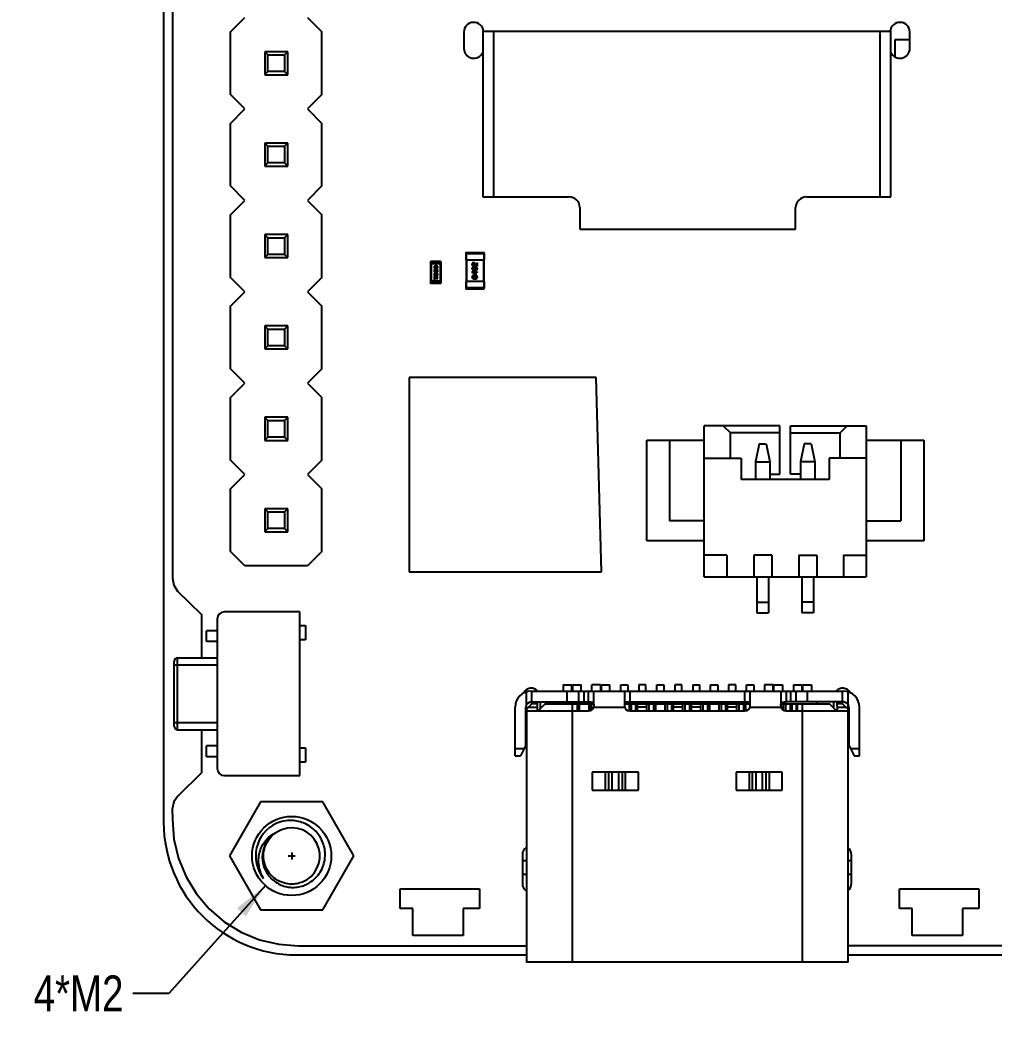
# Model space of a CAD drawing. Header units: millimetres. Extents: x 10 to 132, y -13 to 46.
# Drawn here: x 89.12 to 116.2, y -11.52 to 16.19 of the extents above; entities that cross this region are included whole.
import ezdxf

# ---------------------------------------------------------------- set-up
doc = ezdxf.new("R2010")
doc.units = ezdxf.units.MM
doc.header["$LTSCALE"] = 1.21
doc.header["$MEASUREMENT"] = 0
doc.header["$PDMODE"] = 3
doc.header["$PDSIZE"] = 0.3125
doc.layers.get('0').update_dxf_attribs({"linetype": 'CONTINUOUS'})
doc.layers.get('DEFPOINTS').update_dxf_attribs({"linetype": 'CONTINUOUS'})
doc.layers.add('Dim', color=3, linetype='CONTINUOUS', lineweight=25)
doc.styles.get("Standard").update_dxf_attribs({"font": 'txt', "width": 0.8})
doc.dimstyles.get("Standard").update_dxf_attribs({"dimtxt": 0.15625, "dimasz": 0.1875, "dimexe": 0.125, "dimexo": 0.0625, "dimgap": 0.09, "dimtad": 0, "dimtih": 1, "dimtoh": 1, "dimzin": 4, "dimdsep": 46, "dimtxsty": 'Standard', "dimblk": '_FILLED', "dimblk1": '_FILLED', "dimblk2": '_FILLED', "dimcen": 0.09, "dimazin": 1, "dimtp": 0.01, "dimtm": 0.01, "dimtfac": 1, "dimtofl": 0, "dimtmove": 0, "dimatfit": 3, "dimldrblk": '_FILLED', "dimfxl": 1, "dimtolj": 1, "dimtzin": 4, "dimarcsym": 0})

# ---------------------------------------------------------------- blocks, each defined once
blk = doc.blocks.new('_FILLED')
at = {"color": 0, "linetype": 'ByBlock'}
blk.add_solid([(0, 0), (-1, 0.167), (-1, -0.167)], dxfattribs=at)
blk = doc.blocks.new('*D43')
at = {"color": 0, "linetype": 'ByBlock', "lineweight": -2}
for p, q in [((96.574, -7.043), (96.772, -7.043)), ((96.673, -6.944), (96.673, -7.142)), ((95.941, -7.864), (93.258, -10.865)), ((93.258, -10.865), (92.258, -10.865))]:
    blk.add_line(p, q, dxfattribs=at)
at = {"layer": 'DEFPOINTS', "color": 0, "linetype": 'ByBlock'}
for p in [(97.406, -6.223), (95.941, -7.864)]:
    blk.add_point(p, dxfattribs=at)
at = {"color": 0, "linetype": 'ByBlock', "lineweight": -2, "rotation": 48.21585951209548}
blk.add_blockref('_FILLED', (95.941, -7.864), dxfattribs=at)
at = {"color": 0, "linetype": 'ByBlock', "lineweight": -2, "insert": (90.747, -10.865), "char_height": 1, "attachment_point": 5}
blk.add_mtext('\\A1;4*M2', dxfattribs=at)

msp = doc.modelspace()

# ---------------------------------------------------------------- linework, layer by layer
at = {"color": 7, "linetype": 'Continuous'}
for p, q in [((93.113, 30.517), (93.113, -6.103)), ((93.353, 30.468), (93.364, 0.676)), ((94.973, 15.857), (95.373, 16.257)), ((97.113, 16.257), (97.513, 15.857)), ((94.973, 14.117), (94.973, 15.857)), ((97.513, 14.117), (97.513, 15.857)), ((101.461, 15.849), (101.461, 15.399)), ((101.986, 15.874), (101.986, 11.274)), ((101.986, 15.874), (113.336, 15.874)), ((102.286, 15.874), (102.286, 11.274)), ((113.036, 11.274), (113.036, 15.874)), ((113.336, 11.274), (113.336, 15.874)), ((113.861, 15.399), (113.861, 15.849)), ((113.861, 15.642), (113.443, 15.642)), ((113.443, 15.642), (113.443, 15.17)), ((95.923, 15.307), (95.923, 14.667)), ((96.012, 15.219), (95.923, 15.307)), ((96.563, 15.307), (95.923, 15.307)), ((96.475, 15.219), (96.563, 15.307)), ((96.563, 14.667), (96.563, 15.307)), ((96.012, 14.755), (96.012, 15.219)), ((96.012, 15.219), (96.475, 15.219)), ((96.475, 15.219), (96.475, 14.755)), ((95.923, 14.667), (96.012, 14.755)), ((96.475, 14.755), (96.012, 14.755)), ((96.563, 14.667), (96.475, 14.755)), ((95.923, 14.667), (96.563, 14.667)), ((95.373, 13.717), (94.973, 14.117)), ((97.513, 14.117), (97.113, 13.717)), ((94.973, 13.317), (95.373, 13.717)), ((97.113, 13.717), (97.513, 13.317)), ((94.973, 11.577), (94.973, 13.317)), ((97.513, 11.577), (97.513, 13.317)), ((95.923, 12.767), (95.923, 12.127)), ((96.012, 12.679), (95.923, 12.767)), ((96.563, 12.767), (95.923, 12.767)), ((96.475, 12.679), (96.563, 12.767)), ((96.563, 12.127), (96.563, 12.767)), ((96.012, 12.215), (96.012, 12.679)), ((96.012, 12.679), (96.475, 12.679)), ((96.475, 12.679), (96.475, 12.215)), ((95.923, 12.127), (96.012, 12.215)), ((96.475, 12.215), (96.012, 12.215)), ((96.563, 12.127), (96.475, 12.215)), ((95.923, 12.127), (96.563, 12.127)), ((95.373, 11.177), (94.973, 11.577)), ((97.513, 11.577), (97.113, 11.177)), ((94.973, 10.777), (95.373, 11.177)), ((97.113, 11.177), (97.513, 10.777)), ((101.986, 11.274), (104.386, 11.274)), ((110.986, 11.274), (113.336, 11.274)), ((104.686, 10.974), (104.686, 10.374)), ((110.686, 10.374), (110.686, 10.974)), ((94.973, 9.037), (94.973, 10.777)), ((97.513, 9.037), (97.513, 10.777)), ((104.686, 10.374), (110.686, 10.374)), ((95.923, 10.227), (95.923, 9.587)), ((96.012, 10.139), (95.923, 10.227)), ((96.563, 10.227), (95.923, 10.227)), ((96.012, 9.675), (96.012, 10.139)), ((96.012, 10.139), (96.475, 10.139)), ((96.475, 10.139), (96.563, 10.227)), ((96.475, 10.139), (96.475, 9.675)), ((96.563, 9.587), (96.563, 10.227)), ((101.513, 9.701), (101.513, 9.521)), ((101.513, 9.701), (102.033, 9.701)), ((101.533, 9.521), (101.533, 9.721)), ((102.013, 9.721), (101.533, 9.721)), ((102.013, 9.721), (102.013, 9.521)), ((102.033, 9.521), (102.033, 9.701)), ((95.923, 9.587), (96.012, 9.675)), ((95.923, 9.587), (96.563, 9.587)), ((96.475, 9.675), (96.012, 9.675)), ((96.563, 9.587), (96.475, 9.675)), ((100.529, 9.45), (100.529, 8.901)), ((100.529, 9.45), (100.834, 9.45)), ((100.559, 8.871), (100.559, 9.48)), ((100.803, 9.48), (100.559, 9.48)), ((100.803, 9.48), (100.803, 8.871)), ((100.834, 8.901), (100.834, 9.45)), ((101.513, 9.521), (102.033, 9.521)), ((101.523, 9.521), (101.523, 8.921)), ((101.543, 8.921), (101.543, 9.521)), ((101.817, 9.364), (101.817, 9.444)), ((101.817, 9.444), (101.835, 9.444)), ((101.835, 9.444), (101.835, 9.343)), ((102.003, 9.521), (102.003, 8.921)), ((102.023, 8.921), (102.023, 9.521)), ((100.529, 9.419), (100.834, 9.419)), ((100.632, 9.259), (100.632, 9.182)), ((100.651, 9.259), (100.632, 9.259)), ((100.632, 9.182), (100.64, 9.182)), ((100.648, 9.319), (100.653, 9.331)), ((100.654, 9.307), (100.648, 9.319)), ((100.65, 9.196), (100.65, 9.232)), ((100.65, 9.232), (100.677, 9.199)), ((100.653, 9.19), (100.65, 9.196)), ((100.696, 9.204), (100.651, 9.259)), ((100.653, 9.331), (100.676, 9.339)), ((100.676, 9.3), (100.654, 9.307)), ((100.693, 9.356), (100.676, 9.356)), ((100.693, 9.339), (100.676, 9.339)), ((100.676, 9.3), (100.693, 9.3)), ((100.676, 9.282), (100.693, 9.282)), ((100.693, 9.152), (100.676, 9.152)), ((100.693, 9.339), (100.715, 9.332)), ((100.715, 9.307), (100.693, 9.3)), ((100.706, 9.199), (100.696, 9.204)), ((100.709, 9.256), (100.7, 9.247)), ((100.7, 9.247), (100.707, 9.238)), ((100.707, 9.238), (100.715, 9.233)), ((100.715, 9.332), (100.721, 9.32)), ((100.721, 9.32), (100.715, 9.307)), ((100.715, 9.233), (100.721, 9.219)), ((101.687, 9.177), (101.687, 9.192)), ((101.687, 9.192), (101.783, 9.192)), ((101.687, 9.177), (101.78, 9.109)), ((101.716, 9.174), (101.716, 9.173)), ((101.783, 9.174), (101.716, 9.174)), ((101.783, 9.127), (101.716, 9.173)), ((101.74, 9.366), (101.74, 9.347)), ((101.765, 9.398), (101.776, 9.378)), ((101.789, 9.388), (101.78, 9.404)), ((101.783, 9.192), (101.783, 9.214)), ((101.783, 9.214), (101.798, 9.214)), ((101.783, 9.127), (101.783, 9.174)), ((101.798, 9.214), (101.798, 9.192)), ((101.798, 9.192), (101.835, 9.192)), ((101.798, 9.174), (101.798, 9.109)), ((101.835, 9.174), (101.798, 9.174)), ((101.835, 9.192), (101.835, 9.174)), ((95.373, 8.637), (94.973, 9.037)), ((97.513, 9.037), (97.113, 8.637)), ((100.834, 8.932), (100.529, 8.932)), ((100.834, 8.901), (100.529, 8.901)), ((100.559, 8.871), (100.803, 8.871)), ((100.632, 9.039), (100.632, 8.987)), ((100.648, 9.115), (100.653, 9.127)), ((100.654, 9.103), (100.648, 9.115)), ((100.65, 9.021), (100.65, 9.039)), ((100.715, 9.021), (100.65, 9.021)), ((100.65, 8.987), (100.65, 9.004)), ((100.65, 9.004), (100.738, 9.004)), ((100.653, 9.127), (100.676, 9.135)), ((100.676, 9.095), (100.654, 9.103)), ((100.693, 9.135), (100.676, 9.135)), ((100.676, 9.095), (100.693, 9.095)), ((100.676, 9.078), (100.693, 9.078)), ((100.693, 9.135), (100.715, 9.127)), ((100.715, 9.103), (100.693, 9.095)), ((100.719, 9.05), (100.71, 9.042)), ((100.71, 9.042), (100.711, 9.036)), ((100.711, 9.036), (100.715, 9.021)), ((100.715, 9.127), (100.721, 9.115)), ((100.721, 9.115), (100.715, 9.103)), ((100.738, 9.004), (100.728, 9.041)), ((101.513, 8.921), (101.513, 8.741)), ((102.033, 8.921), (101.513, 8.921)), ((101.533, 8.721), (101.533, 8.921)), ((101.798, 9.109), (101.78, 9.109)), ((102.013, 8.921), (102.013, 8.721)), ((102.033, 8.741), (102.033, 8.921)), ((94.973, 8.237), (95.373, 8.637)), ((97.113, 8.637), (97.513, 8.237)), ((102.033, 8.741), (101.513, 8.741)), ((101.533, 8.721), (102.013, 8.721)), ((94.973, 6.497), (94.973, 8.237)), ((97.513, 6.497), (97.513, 8.237)), ((95.923, 7.687), (95.923, 7.047)), ((96.012, 7.599), (95.923, 7.687)), ((96.563, 7.687), (95.923, 7.687)), ((96.012, 7.135), (96.012, 7.599)), ((96.012, 7.599), (96.475, 7.599)), ((96.475, 7.599), (96.563, 7.687)), ((96.475, 7.599), (96.475, 7.135)), ((96.563, 7.047), (96.563, 7.687)), ((95.923, 7.047), (96.012, 7.135)), ((95.923, 7.047), (96.563, 7.047)), ((96.475, 7.135), (96.012, 7.135)), ((96.563, 7.047), (96.475, 7.135)), ((95.373, 6.097), (94.973, 6.497)), ((97.513, 6.497), (97.113, 6.097)), ((94.973, 5.697), (95.373, 6.097)), ((97.113, 6.097), (97.513, 5.697)), ((99.937, 6.257), (99.937, 0.857)), ((105.137, 6.257), (99.937, 6.257)), ((105.287, 0.857), (105.137, 6.257)), ((94.973, 3.957), (94.973, 5.697)), ((97.513, 3.957), (97.513, 5.697)), ((96.012, 5.059), (95.923, 5.147)), ((95.923, 5.147), (95.923, 4.507)), ((96.563, 5.147), (95.923, 5.147)), ((96.012, 4.595), (96.012, 5.059)), ((96.012, 5.059), (96.475, 5.059)), ((96.475, 5.059), (96.563, 5.147)), ((96.475, 5.059), (96.475, 4.595)), ((96.563, 4.507), (96.563, 5.147)), ((110.246, 4.914), (108.146, 4.914)), ((108.146, 0.714), (108.146, 4.914)), ((108.671, 4.914), (108.871, 4.714)), ((110.246, 4.714), (108.871, 4.714)), ((108.871, 4.014), (108.871, 4.714)), ((110.246, 3.564), (110.246, 4.914)), ((110.546, 4.914), (112.646, 4.914)), ((110.546, 3.564), (110.546, 4.914)), ((110.546, 4.714), (111.921, 4.714)), ((112.121, 4.914), (111.921, 4.714)), ((111.921, 4.014), (111.921, 4.714)), ((112.646, 4.914), (112.646, 0.714)), ((95.923, 4.507), (96.012, 4.595)), ((95.923, 4.507), (96.563, 4.507)), ((96.475, 4.595), (96.012, 4.595)), ((96.563, 4.507), (96.475, 4.595)), ((106.546, 4.514), (108.146, 4.514)), ((106.546, 1.714), (106.546, 4.514)), ((107.18, 4.514), (107.18, 2.27)), ((112.646, 4.514), (114.246, 4.514)), ((113.613, 4.514), (113.613, 2.27)), ((114.246, 4.514), (114.246, 1.714)), ((109.671, 4.414), (109.571, 3.914)), ((109.671, 4.414), (109.871, 4.414)), ((109.871, 4.414), (109.971, 3.914)), ((110.921, 4.414), (110.821, 3.914)), ((111.121, 4.414), (110.921, 4.414)), ((111.121, 4.414), (111.221, 3.914)), ((95.373, 3.557), (94.973, 3.957)), ((97.513, 3.957), (97.113, 3.557)), ((108.146, 4.014), (109.171, 4.014)), ((109.171, 4.014), (109.171, 3.414)), ((109.571, 3.914), (109.971, 3.914)), ((109.571, 3.914), (109.571, 3.414)), ((109.971, 3.914), (109.971, 3.414)), ((111.221, 3.914), (110.821, 3.914)), ((110.821, 3.914), (110.821, 3.414)), ((111.221, 3.914), (111.221, 3.414)), ((112.646, 4.014), (111.621, 4.014)), ((111.621, 4.014), (111.621, 3.414)), ((94.973, 3.157), (95.373, 3.557)), ((97.113, 3.557), (97.513, 3.157)), ((111.621, 3.414), (109.171, 3.414)), ((109.971, 3.564), (110.246, 3.564)), ((110.821, 3.564), (110.546, 3.564)), ((94.973, 1.417), (94.973, 3.157)), ((97.513, 1.417), (97.513, 3.157)), ((96.012, 2.519), (95.923, 2.607)), ((95.923, 2.607), (95.923, 1.967)), ((96.563, 2.607), (95.923, 2.607)), ((96.012, 2.055), (96.012, 2.519)), ((96.012, 2.519), (96.475, 2.519)), ((96.475, 2.519), (96.563, 2.607)), ((96.475, 2.519), (96.475, 2.055)), ((96.563, 1.967), (96.563, 2.607)), ((108.146, 2.27), (107.18, 2.27)), ((112.646, 2.27), (113.613, 2.27)), ((95.923, 1.967), (96.012, 2.055)), ((95.923, 1.967), (96.563, 1.967)), ((96.475, 2.055), (96.012, 2.055)), ((96.563, 1.967), (96.475, 2.055)), ((108.146, 1.714), (106.546, 1.714)), ((114.246, 1.714), (112.646, 1.714)), ((95.373, 1.017), (94.973, 1.417)), ((97.513, 1.417), (97.113, 1.017)), ((108.771, 1.314), (108.146, 1.314)), ((108.771, 1.314), (108.771, 0.714)), ((110.021, 1.314), (109.521, 1.314)), ((109.521, 1.314), (109.521, 0.714)), ((110.021, 1.314), (110.021, 0.714)), ((110.771, 1.314), (111.271, 1.314)), ((110.771, 1.314), (110.771, 0.714)), ((111.271, 1.314), (111.271, 0.714)), ((112.021, 1.314), (112.646, 1.314)), ((112.021, 1.314), (112.021, 0.714)), ((97.113, 1.017), (95.373, 1.017)), ((99.937, 0.857), (105.287, 0.857)), ((93.364, 0.676), (93.393, 0.48)), ((108.146, 0.714), (112.646, 0.714)), ((109.611, 0.714), (109.611, -0.286)), ((109.931, 0.714), (109.931, -0.286)), ((110.861, 0.714), (110.861, -0.286)), ((111.181, 0.714), (111.181, -0.286)), ((93.393, 0.48), (93.503, 0.315)), ((93.503, 0.315), (94.164, -0.332)), ((109.611, 0.014), (109.931, 0.014)), ((111.181, 0.014), (110.861, 0.014)), ((96.903, -0.261), (94.803, -0.261)), ((96.903, -4.811), (96.903, -0.261)), ((94.164, -0.332), (94.164, -1.536)), ((94.603, -0.461), (94.603, -4.611)), ((109.611, -0.286), (109.931, -0.286)), ((111.181, -0.286), (110.861, -0.286)), ((94.303, -1.086), (94.303, -0.786)), ((94.603, -0.786), (94.303, -0.786)), ((96.903, -0.636), (97.053, -0.636)), ((97.053, -0.636), (97.053, -1.036)), ((94.603, -1.086), (94.303, -1.086)), ((97.053, -1.036), (96.903, -1.036)), ((93.403, -3.436), (93.403, -1.636)), ((93.503, -3.536), (93.503, -1.536)), ((93.503, -1.536), (94.603, -1.536)), ((93.403, -1.736), (94.603, -1.736)), ((103.203, -2.962), (103.203, -2.483)), ((103.333, -2.463), (104.923, -2.463)), ((103.353, -2.813), (103.353, -2.463)), ((104.223, -2.285), (104.463, -2.285)), ((104.223, -2.285), (104.223, -2.463)), ((104.334, -2.763), (104.334, -2.463)), ((104.463, -2.463), (104.463, -2.285)), ((104.483, -2.285), (104.723, -2.285)), ((104.483, -2.285), (104.483, -2.463)), ((104.655, -2.763), (104.655, -2.463)), ((104.723, -2.463), (104.723, -2.285)), ((104.795, -2.463), (104.795, -2.763)), ((104.923, -2.763), (104.923, -2.463)), ((105.263, -2.285), (105.023, -2.285)), ((105.023, -2.463), (105.023, -2.285)), ((105.073, -2.463), (110.273, -2.463)), ((105.073, -2.863), (105.073, -2.489)), ((105.263, -2.285), (105.263, -2.463)), ((105.283, -2.285), (105.523, -2.285)), ((105.283, -2.285), (105.283, -2.463)), ((105.523, -2.463), (105.523, -2.285)), ((105.823, -2.285), (106.023, -2.285)), ((105.823, -2.463), (105.823, -2.285)), ((105.923, -2.463), (105.923, -2.863)), ((106.023, -2.285), (106.023, -2.463)), ((106.073, -2.463), (106.073, -2.763)), ((106.523, -2.285), (106.323, -2.285)), ((106.323, -2.285), (106.323, -2.463)), ((106.523, -2.463), (106.523, -2.285)), ((106.823, -2.285), (107.023, -2.285)), ((106.823, -2.463), (106.823, -2.285)), ((107.023, -2.285), (107.023, -2.463)), ((107.523, -2.285), (107.323, -2.285)), ((107.323, -2.285), (107.323, -2.463)), ((107.523, -2.463), (107.523, -2.285)), ((107.823, -2.285), (108.023, -2.285)), ((107.823, -2.285), (107.823, -2.463)), ((108.023, -2.463), (108.023, -2.285)), ((108.323, -2.285), (108.523, -2.285)), ((108.323, -2.463), (108.323, -2.285)), ((108.523, -2.285), (108.523, -2.463)), ((109.023, -2.285), (108.823, -2.285)), ((108.823, -2.285), (108.823, -2.463)), ((109.023, -2.463), (109.023, -2.285)), ((109.273, -2.763), (109.273, -2.463)), ((109.323, -2.285), (109.523, -2.285)), ((109.323, -2.463), (109.323, -2.285)), ((109.423, -2.863), (109.423, -2.463)), ((109.523, -2.285), (109.523, -2.463)), ((110.063, -2.285), (109.823, -2.285)), ((109.823, -2.285), (109.823, -2.463)), ((110.063, -2.463), (110.063, -2.285)), ((110.083, -2.285), (110.323, -2.285)), ((110.083, -2.463), (110.083, -2.285)), ((110.273, -2.489), (110.273, -2.863)), ((110.323, -2.285), (110.323, -2.463)), ((110.423, -2.463), (112.013, -2.463)), ((110.423, -2.463), (110.423, -2.763)), ((110.552, -2.763), (110.552, -2.463)), ((110.623, -2.285), (110.858, -2.285)), ((110.623, -2.285), (110.623, -2.463)), ((110.692, -2.463), (110.692, -2.763)), ((110.858, -2.285), (110.858, -2.463)), ((110.873, -2.285), (111.123, -2.285)), ((110.873, -2.285), (110.873, -2.463)), ((111.013, -2.763), (111.013, -2.463)), ((111.123, -2.285), (111.123, -2.463)), ((111.993, -2.813), (111.993, -2.463)), ((112.143, -2.962), (112.143, -2.483)), ((103.333, -2.763), (104.923, -2.763)), ((103.503, -2.763), (103.503, -2.877)), ((103.588, -2.948), (103.588, -2.763)), ((104.073, -2.813), (104.073, -2.763)), ((105.923, -2.763), (109.423, -2.763)), ((112.013, -2.763), (110.423, -2.763)), ((111.273, -2.763), (111.273, -2.813)), ((111.739, -2.763), (111.739, -2.928)), ((111.843, -2.877), (111.843, -2.763)), ((102.883, -4.263), (102.883, -2.913)), ((103.183, -3.963), (103.183, -2.913)), ((103.203, -2.963), (103.203, -9.993)), ((103.205, -2.962), (103.353, -2.813)), ((103.219, -3.013), (104.923, -3.013)), ((103.253, -2.913), (103.504, -2.913)), ((103.503, -2.813), (103.353, -2.813)), ((103.504, -2.913), (103.503, -2.877)), ((103.723, -2.813), (103.523, -3.013)), ((103.723, -2.813), (105.068, -2.813)), ((104.483, -9.993), (104.483, -2.813)), ((104.611, -2.813), (104.611, -3.013)), ((104.671, -2.813), (104.671, -3.013)), ((104.938, -2.813), (104.938, -3.011)), ((104.998, -2.992), (104.998, -2.813)), ((104.998, -2.913), (105.932, -2.913)), ((105.923, -2.813), (109.423, -2.813)), ((106.053, -2.813), (106.053, -3.01)), ((106.073, -3.013), (109.273, -3.013)), ((106.113, -2.813), (106.113, -3.013)), ((106.233, -2.813), (106.233, -3.013)), ((106.293, -3.013), (106.293, -2.813)), ((106.553, -2.913), (106.293, -2.913)), ((106.553, -3.013), (106.553, -2.813)), ((106.613, -3.013), (106.613, -2.813)), ((106.733, -2.813), (106.733, -3.013)), ((106.793, -2.813), (106.793, -3.013)), ((107.053, -2.813), (107.053, -3.013)), ((107.113, -2.813), (107.113, -3.013)), ((107.233, -2.813), (107.233, -3.013)), ((107.293, -3.013), (107.293, -2.813)), ((107.553, -2.913), (107.293, -2.913)), ((107.553, -3.013), (107.553, -2.813)), ((107.613, -3.013), (107.613, -2.813)), ((107.733, -2.813), (107.733, -3.013)), ((107.793, -3.013), (107.793, -2.813)), ((108.053, -2.913), (107.793, -2.913)), ((108.053, -3.013), (108.053, -2.813)), ((108.113, -3.013), (108.113, -2.813)), ((108.233, -2.813), (108.233, -3.013)), ((108.293, -2.813), (108.293, -3.013)), ((108.553, -2.813), (108.553, -3.013)), ((108.613, -2.813), (108.613, -3.013)), ((108.733, -2.813), (108.733, -3.013)), ((108.793, -3.013), (108.793, -2.813)), ((109.053, -2.913), (108.793, -2.913)), ((109.053, -3.013), (109.053, -2.813)), ((109.113, -3.013), (109.113, -2.813)), ((109.233, -2.813), (109.233, -3.013)), ((109.293, -2.813), (109.293, -3.01)), ((109.415, -2.913), (110.353, -2.913)), ((110.279, -2.813), (111.623, -2.813)), ((110.353, -2.994), (110.353, -2.813)), ((110.413, -3.012), (110.413, -2.813)), ((110.423, -3.013), (112.128, -3.013)), ((110.533, -2.813), (110.533, -3.013)), ((110.593, -3.013), (110.593, -2.813)), ((110.706, -3.013), (110.706, -2.813)), ((110.736, -3.013), (110.736, -2.813)), ((110.863, -2.813), (110.863, -9.993)), ((111.823, -3.013), (111.623, -2.813)), ((111.993, -2.813), (111.843, -2.813)), ((111.843, -2.877), (111.843, -2.913)), ((111.843, -2.913), (112.093, -2.913)), ((111.993, -2.813), (112.142, -2.962)), ((112.143, -9.993), (112.143, -2.963)), ((112.163, -2.913), (112.163, -3.963)), ((112.463, -4.263), (112.463, -2.913)), ((93.403, -3.336), (94.603, -3.336)), ((93.503, -3.536), (94.603, -3.536)), ((94.164, -3.536), (94.164, -4.732)), ((103.203, -3.683), (103.183, -3.683)), ((103.183, -3.833), (103.203, -3.833)), ((112.163, -3.683), (112.143, -3.683)), ((112.143, -3.833), (112.163, -3.833)), ((94.603, -3.986), (94.303, -3.986)), ((94.303, -4.286), (94.303, -3.986)), ((96.903, -4.036), (97.053, -4.036)), ((97.053, -4.036), (97.053, -4.436)), ((103.133, -4.063), (102.883, -4.063)), ((103.183, -3.963), (103.033, -4.263)), ((112.163, -3.963), (112.313, -4.263)), ((112.463, -4.063), (112.213, -4.063)), ((94.603, -4.286), (94.303, -4.286)), ((102.883, -4.263), (103.033, -4.263)), ((112.313, -4.263), (112.463, -4.263)), ((97.053, -4.436), (96.903, -4.436)), ((94.164, -4.732), (93.51, -5.385)), ((94.803, -4.811), (96.903, -4.811)), ((106.314, -4.713), (105.033, -4.713)), ((105.033, -4.713), (105.033, -5.213)), ((105.399, -5.213), (105.399, -4.713)), ((105.488, -5.213), (105.488, -4.713)), ((105.579, -4.713), (105.579, -5.213)), ((105.767, -5.213), (105.767, -4.713)), ((105.859, -4.713), (105.859, -5.213)), ((105.948, -4.713), (105.948, -5.213)), ((106.314, -5.213), (106.314, -4.713)), ((110.314, -4.713), (109.033, -4.713)), ((109.033, -4.713), (109.033, -5.213)), ((109.399, -5.213), (109.399, -4.713)), ((109.488, -5.213), (109.488, -4.713)), ((109.579, -4.713), (109.579, -5.213)), ((109.767, -5.213), (109.767, -4.713)), ((109.859, -4.713), (109.859, -5.213)), ((109.948, -4.713), (109.948, -5.213)), ((110.314, -5.213), (110.314, -4.713)), ((105.033, -5.213), (106.314, -5.213)), ((109.033, -5.213), (110.314, -5.213)), ((93.51, -5.385), (93.393, -5.544)), ((93.393, -5.544), (93.354, -5.739)), ((93.354, -5.739), (93.364, -6.032)), ((95.807, -5.543), (94.941, -7.043)), ((97.539, -5.543), (95.807, -5.543)), ((98.406, -7.043), (97.539, -5.543)), ((93.364, -6.032), (93.396, -6.581)), ((93.396, -6.581), (93.525, -7.117)), ((93.525, -7.117), (93.736, -7.625)), ((94.941, -7.043), (95.807, -8.543)), ((97.539, -8.543), (98.406, -7.043)), ((103.088, -7.012), (103.088, -7.812)), ((103.203, -7.178), (103.088, -7.178)), ((112.239, -7.178), (112.143, -7.178)), ((112.239, -7.812), (112.239, -7.012)), ((93.736, -7.625), (94.023, -8.095)), ((103.203, -7.558), (103.088, -7.558)), ((112.239, -7.558), (112.143, -7.558)), ((99.694, -7.953), (101.894, -7.953)), ((99.694, -8.503), (99.694, -7.953)), ((101.894, -7.953), (101.894, -8.503)), ((113.577, -7.953), (115.777, -7.953)), ((113.577, -8.503), (113.577, -7.953)), ((115.777, -7.953), (115.777, -8.503)), ((94.023, -8.095), (94.381, -8.514)), ((94.381, -8.514), (94.8, -8.872)), ((95.807, -8.543), (97.539, -8.543)), ((100.044, -8.503), (99.694, -8.503)), ((100.044, -9.253), (100.044, -8.503)), ((101.894, -8.503), (101.444, -8.503)), ((101.444, -8.503), (101.444, -9.253)), ((113.927, -8.503), (113.577, -8.503)), ((113.927, -9.253), (113.927, -8.503)), ((115.777, -8.503), (115.327, -8.503)), ((115.327, -8.503), (115.327, -9.253)), ((94.8, -8.872), (95.27, -9.16)), ((95.27, -9.16), (95.779, -9.371)), ((95.779, -9.371), (96.314, -9.499)), ((101.444, -9.253), (100.044, -9.253)), ((115.327, -9.253), (113.927, -9.253)), ((96.314, -9.499), (96.864, -9.542)), ((96.864, -9.542), (103.203, -9.539)), ((112.143, -9.535), (118.464, -9.532)), ((96.803, -9.793), (103.203, -9.793)), ((112.143, -9.793), (118.543, -9.793)), ((112.143, -9.993), (103.203, -9.993))]:
    msp.add_line(p, q, dxfattribs=at)
msp.add_circle((96.673, -7.043), 1.1, dxfattribs=at)
for centre, radius, start, end in [((101.736, 15.849), 0.275, 5.4383, 180), ((113.586, 15.849), 0.275, 0, 174.5656), ((101.736, 15.399), 0.275, 180, 335.9275), ((113.586, 15.399), 0.275, 204.0453, 360), ((104.386, 10.974), 0.3, 0, 90), ((110.986, 10.974), 0.3, 90, 180), ((101.533, 9.701), 0.02, 90, 180), ((102.013, 9.701), 0.02, 0, 90), ((100.559, 9.45), 0.0305, 90, 180), ((100.803, 9.45), 0.0305, 0, 90), ((100.559, 8.901), 0.0305, 180, 270), ((100.803, 8.901), 0.0305, 270, 0), ((101.533, 8.741), 0.02, 180, 270), ((102.013, 8.741), 0.02, 270, 0), ((94.803, -0.461), 0.2, 90, 180), ((93.503, -1.636), 0.1, 90, 180), ((103.333, -2.913), 0.45, 90, 180), ((103.338, -2.632), 0.25, 42.7, 152.5822), ((111.989, -2.632), 0.25, 30.7101, 137.2472), ((112.013, -2.913), 0.45, 0, 90), ((103.333, -2.913), 0.15, 90, 180), ((112.013, -2.913), 0.15, 0, 90), ((104.923, -2.863), 0.15, 270, 360), ((106.073, -2.863), 0.15, 180, 270), ((109.273, -2.863), 0.15, 270, 360), ((110.423, -2.863), 0.15, 180, 270), ((103.053, -3.171), 0.15, 330.0959, 360), ((112.293, -3.171), 0.15, 180, 209.9041), ((93.503, -3.436), 0.1, 180, 270), ((103.338, -3.832), 0.25, 225.0102, 236.595), ((111.989, -3.832), 0.25, 308.9585, 319.8704), ((94.803, -4.611), 0.2, 180, 270), ((96.803, -6.103), 3.69, 180, 270), ((96.673, -7.043), 1, 115.7143, 218.5714), ((96.673, -7.041), 0.782, 98.8359, 100.2694), ((96.673, -7.043), 0.783, 292.3665, 98.8389), ((103.338, -7.012), 0.25, 123.4002, 180), ((111.989, -7.012), 0.25, 0, 51.0115), ((96.673, -7.046), 0.781, 266.7552, 268.1892), ((103.338, -7.812), 0.25, 180, 236.595), ((111.989, -7.812), 0.25, 308.9585, 360)]:
    msp.add_arc(centre, radius, start, end, dxfattribs=at)
for points, knots in [([(101.731, 9.444), (101.73, 9.444), (101.726, 9.444), (101.721, 9.443), (101.717, 9.442), (101.713, 9.44), (101.709, 9.439), (101.705, 9.437), (101.702, 9.434), (101.699, 9.431), (101.697, 9.428), (101.694, 9.425), (101.692, 9.421), (101.691, 9.417), (101.689, 9.413), (101.688, 9.408), (101.687, 9.403), (101.687, 9.399), (101.687, 9.398)], [0, 0, 0, 0, 0.070688, 0.137741, 0.201612, 0.262778, 0.321223, 0.378455, 0.434411, 0.490146, 0.546362, 0.603392, 0.662208, 0.723401, 0.787372, 0.85442, 0.925153, 1, 1, 1, 1]), ([(101.704, 9.395), (101.704, 9.396), (101.704, 9.398), (101.705, 9.402), (101.705, 9.405), (101.706, 9.407), (101.707, 9.41), (101.708, 9.412), (101.71, 9.414), (101.711, 9.416), (101.713, 9.418), (101.715, 9.42), (101.717, 9.421), (101.719, 9.422), (101.722, 9.423), (101.724, 9.424), (101.727, 9.424), (101.729, 9.424), (101.73, 9.425)], [0, 0, 0, 0, 0.076112, 0.148436, 0.216883, 0.281466, 0.34298, 0.402356, 0.459881, 0.51546, 0.571111, 0.62658, 0.683162, 0.741007, 0.801404, 0.863825, 0.930544, 1, 1, 1, 1]), ([(101.73, 9.425), (101.731, 9.425), (101.733, 9.425), (101.735, 9.425), (101.738, 9.424), (101.74, 9.424), (101.742, 9.423), (101.745, 9.422), (101.747, 9.42), (101.749, 9.419), (101.751, 9.417), (101.753, 9.415), (101.755, 9.412), (101.757, 9.41), (101.759, 9.407), (101.761, 9.404), (101.763, 9.401), (101.764, 9.399), (101.765, 9.398)], [0, 0, 0, 0, 0.052237, 0.103888, 0.155485, 0.207395, 0.259864, 0.31356, 0.369176, 0.4266, 0.486836, 0.550048, 0.61567, 0.685271, 0.75824, 0.834614, 0.915635, 1, 1, 1, 1]), ([(101.78, 9.404), (101.78, 9.406), (101.778, 9.409), (101.776, 9.414), (101.773, 9.418), (101.77, 9.422), (101.768, 9.426), (101.765, 9.429), (101.762, 9.432), (101.759, 9.435), (101.756, 9.437), (101.752, 9.439), (101.749, 9.441), (101.746, 9.442), (101.742, 9.443), (101.739, 9.444), (101.735, 9.444), (101.732, 9.444), (101.731, 9.444)], [0, 0, 0, 0, 0.082731, 0.161257, 0.236138, 0.307554, 0.375712, 0.440848, 0.502916, 0.562567, 0.619798, 0.675716, 0.73039, 0.78386, 0.837315, 0.890547, 0.944917, 1, 1, 1, 1]), ([(100.676, 9.356), (100.674, 9.356), (100.672, 9.356), (100.669, 9.356), (100.666, 9.356), (100.663, 9.355), (100.66, 9.354), (100.657, 9.353), (100.654, 9.352), (100.651, 9.35), (100.648, 9.349), (100.646, 9.347), (100.643, 9.345), (100.641, 9.344), (100.639, 9.342), (100.638, 9.34), (100.636, 9.339), (100.635, 9.336), (100.633, 9.333), (100.632, 9.329), (100.631, 9.324), (100.631, 9.321), (100.631, 9.319)], [0, 0, 0, 0, 0.049886, 0.09882, 0.148132, 0.19689, 0.246038, 0.295176, 0.345305, 0.395692, 0.445312, 0.491875, 0.535813, 0.577009, 0.616081, 0.652689, 0.687585, 0.720206, 0.785062, 0.85223, 0.923759, 1, 1, 1, 1]), ([(100.631, 9.319), (100.631, 9.318), (100.631, 9.315), (100.632, 9.311), (100.633, 9.307), (100.634, 9.304), (100.636, 9.3), (100.639, 9.297), (100.642, 9.294), (100.645, 9.292), (100.649, 9.29), (100.653, 9.288), (100.656, 9.286), (100.66, 9.285), (100.664, 9.284), (100.668, 9.283), (100.672, 9.283), (100.674, 9.283), (100.676, 9.282)], [0, 0, 0, 0, 0.067217, 0.131051, 0.19272, 0.252824, 0.312745, 0.373449, 0.436041, 0.501494, 0.567761, 0.632087, 0.695096, 0.757109, 0.817993, 0.878657, 0.939311, 1, 1, 1, 1]), ([(100.676, 9.152), (100.674, 9.152), (100.672, 9.152), (100.669, 9.152), (100.666, 9.151), (100.663, 9.15), (100.66, 9.15), (100.657, 9.148), (100.654, 9.147), (100.651, 9.146), (100.648, 9.144), (100.646, 9.142), (100.643, 9.141), (100.641, 9.139), (100.639, 9.137), (100.638, 9.136), (100.636, 9.134), (100.635, 9.132), (100.633, 9.128), (100.632, 9.124), (100.631, 9.12), (100.631, 9.117), (100.631, 9.115)], [0, 0, 0, 0, 0.049886, 0.09882, 0.148132, 0.19689, 0.246038, 0.295176, 0.345305, 0.395692, 0.445312, 0.491875, 0.535813, 0.577009, 0.616081, 0.652689, 0.687585, 0.720206, 0.785062, 0.85223, 0.923759, 1, 1, 1, 1]), ([(100.64, 9.182), (100.641, 9.182), (100.643, 9.182), (100.646, 9.182), (100.648, 9.183), (100.65, 9.184), (100.651, 9.185), (100.652, 9.187), (100.653, 9.189), (100.653, 9.19), (100.653, 9.19)], [0, 0, 0, 0, 0.1844, 0.34094, 0.473574, 0.586824, 0.690029, 0.789175, 0.890445, 1, 1, 1, 1]), ([(100.677, 9.199), (100.678, 9.198), (100.679, 9.196), (100.681, 9.194), (100.683, 9.192), (100.685, 9.19), (100.687, 9.188), (100.689, 9.187), (100.691, 9.186), (100.693, 9.184), (100.695, 9.183), (100.698, 9.182), (100.702, 9.182), (100.704, 9.182), (100.705, 9.182)], [0, 0, 0, 0, 0.103002, 0.197728, 0.285279, 0.365235, 0.437224, 0.502446, 0.560545, 0.611446, 0.707576, 0.80349, 0.900532, 1, 1, 1, 1]), ([(100.738, 9.32), (100.738, 9.321), (100.738, 9.324), (100.737, 9.328), (100.736, 9.332), (100.734, 9.335), (100.732, 9.339), (100.73, 9.342), (100.727, 9.345), (100.723, 9.347), (100.72, 9.349), (100.716, 9.351), (100.712, 9.353), (100.709, 9.354), (100.705, 9.355), (100.701, 9.356), (100.697, 9.356), (100.695, 9.356), (100.693, 9.356)], [0, 0, 0, 0, 0.06692, 0.130834, 0.19258, 0.252759, 0.312631, 0.373411, 0.436359, 0.501894, 0.568244, 0.632472, 0.69556, 0.757163, 0.818592, 0.878885, 0.939235, 1, 1, 1, 1]), ([(100.693, 9.282), (100.694, 9.283), (100.696, 9.283), (100.7, 9.283), (100.703, 9.283), (100.706, 9.284), (100.709, 9.285), (100.712, 9.286), (100.715, 9.287), (100.718, 9.289), (100.721, 9.29), (100.723, 9.292), (100.725, 9.294), (100.728, 9.295), (100.729, 9.297), (100.731, 9.299), (100.732, 9.301), (100.734, 9.303), (100.736, 9.306), (100.737, 9.31), (100.738, 9.315), (100.738, 9.318), (100.738, 9.32)], [0, 0, 0, 0, 0.049855, 0.099516, 0.148482, 0.19758, 0.246804, 0.296268, 0.346517, 0.397047, 0.446826, 0.49336, 0.537801, 0.579207, 0.617974, 0.654833, 0.689171, 0.722088, 0.786392, 0.853518, 0.924186, 1, 1, 1, 1]), ([(100.738, 9.115), (100.738, 9.117), (100.738, 9.119), (100.737, 9.123), (100.736, 9.127), (100.734, 9.131), (100.732, 9.134), (100.73, 9.137), (100.727, 9.14), (100.723, 9.142), (100.72, 9.145), (100.716, 9.147), (100.712, 9.148), (100.709, 9.15), (100.705, 9.151), (100.701, 9.151), (100.697, 9.152), (100.695, 9.152), (100.693, 9.152)], [0, 0, 0, 0, 0.06692, 0.130834, 0.19258, 0.252759, 0.312631, 0.373411, 0.436359, 0.501894, 0.568244, 0.632472, 0.69556, 0.757163, 0.818592, 0.878885, 0.939235, 1, 1, 1, 1]), ([(100.705, 9.182), (100.706, 9.182), (100.708, 9.182), (100.712, 9.182), (100.715, 9.183), (100.718, 9.184), (100.721, 9.186), (100.723, 9.188), (100.726, 9.19), (100.728, 9.192), (100.731, 9.195), (100.733, 9.198), (100.734, 9.201), (100.736, 9.204), (100.737, 9.207), (100.737, 9.211), (100.738, 9.215), (100.738, 9.217), (100.738, 9.218)], [0, 0, 0, 0, 0.060981, 0.120256, 0.178148, 0.236115, 0.293993, 0.352864, 0.413358, 0.476056, 0.539296, 0.602396, 0.665116, 0.728325, 0.792919, 0.859317, 0.928302, 1, 1, 1, 1]), ([(100.721, 9.219), (100.721, 9.217), (100.72, 9.215), (100.72, 9.211), (100.718, 9.207), (100.716, 9.204), (100.714, 9.202), (100.712, 9.2), (100.709, 9.199), (100.707, 9.199), (100.706, 9.199)], [0, 0, 0, 0, 0.156344, 0.299348, 0.4327, 0.561, 0.682299, 0.791883, 0.89611, 1, 1, 1, 1]), ([(100.738, 9.218), (100.738, 9.22), (100.738, 9.224), (100.737, 9.228), (100.735, 9.233), (100.733, 9.238), (100.731, 9.242), (100.728, 9.246), (100.725, 9.249), (100.721, 9.251), (100.718, 9.253), (100.714, 9.255), (100.711, 9.256), (100.709, 9.256), (100.709, 9.256)], [0, 0, 0, 0, 0.098286, 0.193983, 0.289056, 0.384352, 0.477435, 0.566197, 0.652355, 0.737986, 0.818188, 0.887401, 0.94802, 1, 1, 1, 1]), ([(101.687, 9.398), (101.687, 9.395), (101.687, 9.392), (101.688, 9.386), (101.689, 9.381), (101.691, 9.376), (101.693, 9.371), (101.695, 9.367), (101.698, 9.363), (101.701, 9.36), (101.705, 9.357), (101.709, 9.354), (101.713, 9.352), (101.718, 9.35), (101.723, 9.349), (101.728, 9.348), (101.734, 9.347), (101.738, 9.347), (101.74, 9.347)], [0, 0, 0, 0, 0.07282, 0.141057, 0.2062, 0.267672, 0.326735, 0.383519, 0.439188, 0.494454, 0.549628, 0.605958, 0.66397, 0.72402, 0.787502, 0.854127, 0.925065, 1, 1, 1, 1]), ([(101.763, 9.33), (101.76, 9.33), (101.754, 9.33), (101.746, 9.329), (101.738, 9.328), (101.731, 9.326), (101.724, 9.324), (101.718, 9.322), (101.712, 9.319), (101.707, 9.316), (101.702, 9.313), (101.698, 9.309), (101.695, 9.305), (101.692, 9.301), (101.69, 9.296), (101.688, 9.291), (101.687, 9.285), (101.687, 9.281), (101.687, 9.279)], [0, 0, 0, 0, 0.088475, 0.171606, 0.249595, 0.322626, 0.391327, 0.455765, 0.516374, 0.573675, 0.628522, 0.681161, 0.732559, 0.783563, 0.83504, 0.887639, 0.942585, 1, 1, 1, 1]), ([(101.687, 9.279), (101.687, 9.277), (101.687, 9.273), (101.688, 9.268), (101.69, 9.263), (101.692, 9.258), (101.695, 9.253), (101.698, 9.249), (101.702, 9.245), (101.706, 9.242), (101.712, 9.239), (101.717, 9.236), (101.723, 9.234), (101.73, 9.232), (101.738, 9.231), (101.746, 9.23), (101.754, 9.229), (101.76, 9.229), (101.763, 9.228)], [0, 0, 0, 0, 0.057911, 0.113262, 0.165956, 0.217443, 0.268511, 0.319665, 0.372, 0.426129, 0.483365, 0.543779, 0.607756, 0.676562, 0.749704, 0.827713, 0.911177, 1, 1, 1, 1]), ([(101.74, 9.366), (101.739, 9.366), (101.736, 9.366), (101.732, 9.366), (101.728, 9.367), (101.725, 9.368), (101.721, 9.369), (101.718, 9.37), (101.716, 9.372), (101.713, 9.373), (101.711, 9.375), (101.709, 9.377), (101.708, 9.38), (101.706, 9.382), (101.705, 9.385), (101.705, 9.388), (101.704, 9.392), (101.704, 9.394), (101.704, 9.395)], [0, 0, 0, 0, 0.082594, 0.15978, 0.232961, 0.301462, 0.365595, 0.426678, 0.484662, 0.540809, 0.595146, 0.648401, 0.702272, 0.757102, 0.813447, 0.872233, 0.934055, 1, 1, 1, 1]), ([(101.704, 9.279), (101.704, 9.281), (101.704, 9.283), (101.705, 9.287), (101.706, 9.29), (101.708, 9.293), (101.71, 9.296), (101.712, 9.298), (101.716, 9.301), (101.719, 9.303), (101.723, 9.305), (101.727, 9.306), (101.732, 9.307), (101.737, 9.309), (101.743, 9.309), (101.75, 9.31), (101.756, 9.31), (101.761, 9.31), (101.763, 9.31)], [0, 0, 0, 0, 0.050604, 0.098688, 0.145699, 0.191791, 0.238625, 0.286717, 0.337546, 0.391814, 0.449755, 0.512106, 0.579685, 0.652048, 0.730262, 0.814146, 0.904281, 1, 1, 1, 1]), ([(101.763, 9.249), (101.761, 9.249), (101.756, 9.249), (101.75, 9.249), (101.743, 9.25), (101.737, 9.251), (101.732, 9.252), (101.727, 9.253), (101.723, 9.255), (101.719, 9.256), (101.716, 9.258), (101.712, 9.261), (101.71, 9.263), (101.708, 9.266), (101.706, 9.269), (101.705, 9.272), (101.704, 9.276), (101.704, 9.278), (101.704, 9.279)], [0, 0, 0, 0, 0.096452, 0.187278, 0.271765, 0.350519, 0.423437, 0.491321, 0.554011, 0.612224, 0.666281, 0.717003, 0.764884, 0.811423, 0.856783, 0.902993, 0.950236, 1, 1, 1, 1]), ([(101.837, 9.279), (101.837, 9.281), (101.837, 9.285), (101.836, 9.291), (101.834, 9.296), (101.832, 9.301), (101.83, 9.305), (101.826, 9.31), (101.822, 9.313), (101.818, 9.317), (101.813, 9.32), (101.808, 9.322), (101.802, 9.325), (101.795, 9.326), (101.788, 9.328), (101.78, 9.329), (101.772, 9.33), (101.766, 9.33), (101.763, 9.33)], [0, 0, 0, 0, 0.059134, 0.115603, 0.169236, 0.221572, 0.273254, 0.32474, 0.377319, 0.431815, 0.488555, 0.548609, 0.612242, 0.680182, 0.75251, 0.829782, 0.91231, 1, 1, 1, 1]), ([(101.763, 9.31), (101.766, 9.31), (101.77, 9.31), (101.777, 9.31), (101.783, 9.309), (101.789, 9.309), (101.794, 9.308), (101.799, 9.306), (101.803, 9.305), (101.807, 9.303), (101.81, 9.301), (101.814, 9.298), (101.816, 9.296), (101.818, 9.293), (101.82, 9.29), (101.821, 9.287), (101.822, 9.283), (101.822, 9.281), (101.822, 9.279)], [0, 0, 0, 0, 0.094834, 0.184067, 0.267029, 0.344713, 0.417334, 0.484367, 0.546941, 0.604717, 0.65953, 0.710539, 0.759381, 0.806382, 0.853027, 0.900623, 0.949121, 1, 1, 1, 1]), ([(101.822, 9.279), (101.822, 9.278), (101.822, 9.276), (101.821, 9.272), (101.82, 9.269), (101.819, 9.266), (101.816, 9.263), (101.814, 9.261), (101.811, 9.258), (101.807, 9.256), (101.803, 9.255), (101.799, 9.253), (101.794, 9.252), (101.789, 9.251), (101.783, 9.25), (101.777, 9.249), (101.77, 9.249), (101.766, 9.249), (101.763, 9.249)], [0, 0, 0, 0, 0.049766, 0.097012, 0.143225, 0.188786, 0.235079, 0.282962, 0.333687, 0.387747, 0.445963, 0.508657, 0.576545, 0.649868, 0.72822, 0.812712, 0.903543, 1, 1, 1, 1]), ([(101.763, 9.228), (101.766, 9.229), (101.772, 9.229), (101.78, 9.23), (101.788, 9.231), (101.795, 9.232), (101.802, 9.234), (101.808, 9.236), (101.813, 9.239), (101.818, 9.242), (101.822, 9.245), (101.826, 9.249), (101.83, 9.253), (101.832, 9.258), (101.834, 9.263), (101.836, 9.268), (101.837, 9.273), (101.837, 9.277), (101.837, 9.279)], [0, 0, 0, 0, 0.087693, 0.170223, 0.247496, 0.319826, 0.387768, 0.451403, 0.511459, 0.568358, 0.622671, 0.675251, 0.726739, 0.778422, 0.830759, 0.884394, 0.940865, 1, 1, 1, 1]), ([(101.776, 9.378), (101.777, 9.376), (101.779, 9.374), (101.781, 9.37), (101.784, 9.366), (101.787, 9.363), (101.79, 9.36), (101.793, 9.357), (101.796, 9.355), (101.8, 9.352), (101.804, 9.35), (101.807, 9.349), (101.812, 9.347), (101.816, 9.346), (101.82, 9.345), (101.825, 9.344), (101.83, 9.344), (101.833, 9.343), (101.835, 9.343)], [0, 0, 0, 0, 0.065828, 0.130094, 0.192451, 0.254037, 0.313974, 0.373757, 0.433048, 0.492243, 0.551902, 0.611758, 0.672678, 0.734814, 0.798569, 0.863693, 0.930488, 1, 1, 1, 1]), ([(101.817, 9.364), (101.816, 9.364), (101.813, 9.365), (101.81, 9.366), (101.806, 9.368), (101.802, 9.371), (101.799, 9.375), (101.796, 9.379), (101.792, 9.383), (101.79, 9.387), (101.789, 9.388)], [0, 0, 0, 0, 0.103034, 0.208166, 0.318255, 0.434664, 0.559728, 0.695394, 0.841708, 1, 1, 1, 1]), ([(100.631, 9.115), (100.631, 9.113), (100.631, 9.111), (100.632, 9.107), (100.633, 9.103), (100.634, 9.099), (100.636, 9.096), (100.639, 9.093), (100.642, 9.09), (100.645, 9.087), (100.649, 9.085), (100.653, 9.083), (100.656, 9.082), (100.66, 9.08), (100.664, 9.079), (100.668, 9.079), (100.672, 9.078), (100.674, 9.078), (100.676, 9.078)], [0, 0, 0, 0, 0.067217, 0.131051, 0.19272, 0.252824, 0.312745, 0.373449, 0.436041, 0.501494, 0.567761, 0.632087, 0.695096, 0.757109, 0.817993, 0.878657, 0.939311, 1, 1, 1, 1]), ([(100.641, 9.05), (100.641, 9.05), (100.639, 9.05), (100.638, 9.049), (100.636, 9.048), (100.635, 9.047), (100.634, 9.046), (100.633, 9.044), (100.633, 9.041), (100.633, 9.04), (100.632, 9.039)], [0, 0, 0, 0, 0.115051, 0.223278, 0.329269, 0.437893, 0.554681, 0.682591, 0.83103, 1, 1, 1, 1]), ([(100.632, 8.987), (100.633, 8.986), (100.633, 8.984), (100.633, 8.982), (100.634, 8.98), (100.635, 8.978), (100.636, 8.977), (100.638, 8.976), (100.639, 8.976), (100.641, 8.976), (100.641, 8.976)], [0, 0, 0, 0, 0.169012, 0.317488, 0.445429, 0.560977, 0.67065, 0.776666, 0.88492, 1, 1, 1, 1]), ([(100.65, 9.039), (100.65, 9.04), (100.65, 9.041), (100.649, 9.044), (100.649, 9.046), (100.647, 9.047), (100.646, 9.048), (100.645, 9.049), (100.643, 9.05), (100.642, 9.05), (100.641, 9.05)], [0, 0, 0, 0, 0.169102, 0.317658, 0.446239, 0.563118, 0.671828, 0.776546, 0.884858, 1, 1, 1, 1]), ([(100.641, 8.976), (100.642, 8.976), (100.643, 8.976), (100.645, 8.976), (100.646, 8.977), (100.647, 8.978), (100.649, 8.98), (100.649, 8.982), (100.65, 8.984), (100.65, 8.986), (100.65, 8.987)], [0, 0, 0, 0, 0.11517, 0.223509, 0.328254, 0.438012, 0.553651, 0.682263, 0.830856, 1, 1, 1, 1]), ([(100.693, 9.078), (100.694, 9.078), (100.696, 9.078), (100.7, 9.078), (100.703, 9.079), (100.706, 9.08), (100.709, 9.08), (100.712, 9.082), (100.715, 9.083), (100.718, 9.084), (100.721, 9.086), (100.723, 9.088), (100.725, 9.089), (100.728, 9.091), (100.729, 9.093), (100.731, 9.094), (100.732, 9.096), (100.734, 9.098), (100.736, 9.102), (100.737, 9.106), (100.738, 9.11), (100.738, 9.113), (100.738, 9.115)], [0, 0, 0, 0, 0.049855, 0.099516, 0.148482, 0.19758, 0.246804, 0.296268, 0.346517, 0.397047, 0.446826, 0.49336, 0.537801, 0.579207, 0.617974, 0.654833, 0.689171, 0.722088, 0.786392, 0.853518, 0.924186, 1, 1, 1, 1]), ([(100.728, 9.041), (100.728, 9.041), (100.727, 9.043), (100.726, 9.045), (100.726, 9.047), (100.724, 9.048), (100.723, 9.049), (100.722, 9.049), (100.72, 9.05), (100.719, 9.05), (100.719, 9.05)], [0, 0, 0, 0, 0.187321, 0.344927, 0.475328, 0.579604, 0.674244, 0.773631, 0.882025, 1, 1, 1, 1]), ([(101.763, 9.097), (101.76, 9.097), (101.754, 9.097), (101.746, 9.096), (101.738, 9.095), (101.731, 9.093), (101.724, 9.091), (101.718, 9.089), (101.712, 9.086), (101.707, 9.083), (101.702, 9.08), (101.698, 9.076), (101.695, 9.072), (101.692, 9.067), (101.69, 9.063), (101.688, 9.057), (101.687, 9.052), (101.687, 9.048), (101.687, 9.046)], [0, 0, 0, 0, 0.088475, 0.171606, 0.249595, 0.322626, 0.391327, 0.455765, 0.516374, 0.573675, 0.628522, 0.681161, 0.732559, 0.783563, 0.83504, 0.887639, 0.942585, 1, 1, 1, 1]), ([(101.687, 9.046), (101.687, 9.044), (101.687, 9.04), (101.688, 9.035), (101.69, 9.029), (101.692, 9.024), (101.695, 9.02), (101.698, 9.016), (101.702, 9.012), (101.706, 9.009), (101.712, 9.006), (101.717, 9.003), (101.723, 9.001), (101.73, 8.999), (101.738, 8.997), (101.746, 8.996), (101.754, 8.996), (101.76, 8.995), (101.763, 8.995)], [0, 0, 0, 0, 0.057911, 0.113262, 0.165956, 0.217443, 0.268511, 0.319665, 0.372, 0.426129, 0.483365, 0.543779, 0.607756, 0.676562, 0.749704, 0.827713, 0.911177, 1, 1, 1, 1]), ([(101.704, 9.046), (101.704, 9.047), (101.704, 9.05), (101.705, 9.053), (101.706, 9.057), (101.708, 9.06), (101.71, 9.063), (101.712, 9.065), (101.716, 9.068), (101.719, 9.07), (101.723, 9.071), (101.727, 9.073), (101.732, 9.074), (101.737, 9.075), (101.743, 9.076), (101.75, 9.077), (101.756, 9.077), (101.761, 9.077), (101.763, 9.077)], [0, 0, 0, 0, 0.050604, 0.098688, 0.145699, 0.191791, 0.238625, 0.286717, 0.337546, 0.391814, 0.449755, 0.512106, 0.579685, 0.652048, 0.730262, 0.814146, 0.904281, 1, 1, 1, 1]), ([(101.763, 9.016), (101.761, 9.016), (101.756, 9.016), (101.75, 9.016), (101.743, 9.017), (101.737, 9.018), (101.732, 9.019), (101.727, 9.02), (101.723, 9.022), (101.719, 9.023), (101.716, 9.025), (101.712, 9.028), (101.71, 9.03), (101.708, 9.033), (101.706, 9.036), (101.705, 9.039), (101.704, 9.043), (101.704, 9.045), (101.704, 9.046)], [0, 0, 0, 0, 0.096452, 0.187278, 0.271765, 0.350519, 0.423437, 0.491321, 0.554011, 0.612224, 0.666281, 0.717003, 0.764884, 0.811423, 0.856783, 0.902993, 0.950236, 1, 1, 1, 1]), ([(101.837, 9.046), (101.837, 9.048), (101.837, 9.052), (101.836, 9.058), (101.834, 9.063), (101.832, 9.068), (101.83, 9.072), (101.826, 9.076), (101.822, 9.08), (101.818, 9.084), (101.813, 9.087), (101.808, 9.089), (101.802, 9.091), (101.795, 9.093), (101.788, 9.095), (101.78, 9.096), (101.772, 9.097), (101.766, 9.097), (101.763, 9.097)], [0, 0, 0, 0, 0.059134, 0.115603, 0.169236, 0.221572, 0.273254, 0.32474, 0.377319, 0.431815, 0.488555, 0.548609, 0.612242, 0.680182, 0.75251, 0.829782, 0.91231, 1, 1, 1, 1]), ([(101.763, 9.077), (101.766, 9.077), (101.77, 9.077), (101.777, 9.077), (101.783, 9.076), (101.789, 9.075), (101.794, 9.074), (101.799, 9.073), (101.803, 9.071), (101.807, 9.07), (101.81, 9.068), (101.814, 9.065), (101.816, 9.063), (101.818, 9.06), (101.82, 9.057), (101.821, 9.053), (101.822, 9.05), (101.822, 9.047), (101.822, 9.046)], [0, 0, 0, 0, 0.094834, 0.184067, 0.267029, 0.344713, 0.417334, 0.484367, 0.546941, 0.604717, 0.65953, 0.710539, 0.759381, 0.806382, 0.853027, 0.900623, 0.949121, 1, 1, 1, 1]), ([(101.763, 8.995), (101.766, 8.995), (101.772, 8.996), (101.78, 8.996), (101.788, 8.997), (101.795, 8.999), (101.802, 9.001), (101.808, 9.003), (101.813, 9.006), (101.818, 9.009), (101.822, 9.012), (101.826, 9.016), (101.83, 9.02), (101.832, 9.024), (101.834, 9.029), (101.836, 9.035), (101.837, 9.04), (101.837, 9.044), (101.837, 9.046)], [0, 0, 0, 0, 0.087693, 0.170223, 0.247496, 0.319826, 0.387768, 0.451403, 0.511459, 0.568358, 0.622671, 0.675251, 0.726739, 0.778422, 0.830759, 0.884394, 0.940865, 1, 1, 1, 1]), ([(101.822, 9.046), (101.822, 9.045), (101.822, 9.043), (101.821, 9.039), (101.82, 9.036), (101.819, 9.033), (101.816, 9.03), (101.814, 9.028), (101.811, 9.025), (101.807, 9.023), (101.803, 9.022), (101.799, 9.02), (101.794, 9.019), (101.789, 9.018), (101.783, 9.017), (101.777, 9.016), (101.77, 9.016), (101.766, 9.016), (101.763, 9.016)], [0, 0, 0, 0, 0.049766, 0.097012, 0.143225, 0.188786, 0.235079, 0.282962, 0.333687, 0.387747, 0.445963, 0.508657, 0.576545, 0.649868, 0.72822, 0.812712, 0.903543, 1, 1, 1, 1]), ([(104.923, -2.463), (104.933, -2.463), (104.953, -2.463), (104.981, -2.463), (105.007, -2.464), (105.029, -2.465), (105.048, -2.468), (105.062, -2.472), (105.071, -2.479), (105.073, -2.486), (105.073, -2.489)], [0, 0, 0, 0, 0.184568, 0.362245, 0.525436, 0.668087, 0.785345, 0.875124, 0.941747, 1, 1, 1, 1]), ([(110.273, -2.489), (110.273, -2.486), (110.276, -2.479), (110.285, -2.472), (110.299, -2.468), (110.318, -2.465), (110.34, -2.464), (110.366, -2.463), (110.394, -2.463), (110.414, -2.463), (110.423, -2.463)], [0, 0, 0, 0, 0.058249, 0.124867, 0.214663, 0.331928, 0.474576, 0.637764, 0.815436, 1, 1, 1, 1]), ([(104.923, -2.763), (104.935, -2.763), (104.956, -2.763), (104.987, -2.764), (105.015, -2.766), (105.04, -2.772), (105.058, -2.786), (105.068, -2.808), (105.072, -2.834), (105.073, -2.853), (105.073, -2.863)], [0, 0, 0, 0, 0.152712, 0.297903, 0.428287, 0.53978, 0.63798, 0.740984, 0.861776, 1, 1, 1, 1]), ([(110.274, -2.863), (110.274, -2.853), (110.275, -2.834), (110.279, -2.808), (110.287, -2.79), (110.298, -2.779), (110.311, -2.771), (110.332, -2.766), (110.36, -2.764), (110.391, -2.763), (110.412, -2.763), (110.423, -2.763)], [0, 0, 0, 0, 0.138155, 0.258905, 0.36183, 0.410568, 0.460694, 0.572168, 0.702395, 0.847441, 1, 1, 1, 1]), ([(103.219, -3.013), (103.218, -3.013), (103.216, -3.013), (103.214, -3.01), (103.211, -3.005), (103.209, -2.997), (103.207, -2.982), (103.206, -2.969), (103.205, -2.962)], [0, 0, 0, 0, 0.051434, 0.114616, 0.198862, 0.307857, 0.603691, 1, 1, 1, 1]), ([(103.524, -3.013), (103.522, -3.013), (103.518, -3.012), (103.514, -3.006), (103.511, -2.997), (103.508, -2.986), (103.506, -2.971), (103.505, -2.947), (103.504, -2.927), (103.504, -2.913)], [0, 0, 0, 0, 0.049898, 0.113038, 0.199102, 0.310754, 0.447995, 0.609955, 1, 1, 1, 1]), ([(111.843, -2.913), (111.843, -2.927), (111.842, -2.947), (111.841, -2.971), (111.839, -2.986), (111.836, -2.997), (111.833, -3.006), (111.829, -3.012), (111.825, -3.013), (111.823, -3.013)], [0, 0, 0, 0, 0.390034, 0.551988, 0.689235, 0.800891, 0.886957, 0.950101, 1, 1, 1, 1]), ([(112.142, -2.962), (112.141, -2.969), (112.14, -2.982), (112.138, -2.997), (112.135, -3.005), (112.133, -3.01), (112.131, -3.013), (112.129, -3.013), (112.128, -3.013)], [0, 0, 0, 0, 0.396301, 0.692128, 0.801126, 0.885377, 0.948565, 1, 1, 1, 1]), ([(96.673, -6.059), (96.599, -6.057), (96.45, -6.068), (96.307, -6.113), (96.24, -6.142)], [0, 0, 0, 0, 0.499989, 1, 1, 1, 1]), ([(97.602, -7.043), (97.605, -6.981), (97.597, -6.855), (97.547, -6.673), (97.463, -6.504), (97.347, -6.355), (97.204, -6.231), (97.04, -6.138), (96.861, -6.078), (96.736, -6.061), (96.673, -6.059)], [0, 0, 0, 0, 0.124992, 0.249982, 0.374979, 0.499974, 0.624977, 0.749984, 0.874986, 1, 1, 1, 1]), ([(96.23, -6.397), (96.276, -6.366), (96.373, -6.313), (96.48, -6.282), (96.534, -6.272)], [0, 0, 0, 0, 0.499978, 1, 1, 1, 1]), ([(95.892, -7.667), (95.86, -7.614), (95.806, -7.502), (95.759, -7.322), (95.747, -7.136), (95.774, -6.952), (95.838, -6.777), (95.937, -6.62), (96.069, -6.488), (96.175, -6.423), (96.23, -6.397)], [0, 0, 0, 0, 0.125281, 0.250495, 0.375643, 0.500713, 0.625695, 0.750582, 0.875348, 1, 1, 1, 1]), ([(96.23, -6.397), (96.183, -6.427), (96.094, -6.496), (95.986, -6.625), (95.908, -6.775), (95.862, -6.937), (95.85, -7.105), (95.872, -7.272), (95.928, -7.431), (96.014, -7.576), (96.128, -7.7), (96.263, -7.8), (96.416, -7.872), (96.579, -7.913), (96.747, -7.922), (96.914, -7.898), (97.073, -7.844), (97.171, -7.788), (97.217, -7.756)], [0, 0, 0, 0, 0.062483, 0.124965, 0.187453, 0.249942, 0.312434, 0.374929, 0.437427, 0.499926, 0.562428, 0.624933, 0.687439, 0.749947, 0.812458, 0.87497, 0.937484, 1, 1, 1, 1]), ([(96.629, -7.826), (96.55, -7.821), (96.391, -7.787), (96.18, -7.668), (96.015, -7.49), (95.911, -7.271), (95.878, -7.031), (95.918, -6.792), (96.029, -6.576), (96.143, -6.461), (96.207, -6.414)], [0, 0, 0, 0, 0.125, 0.25, 0.375, 0.5, 0.625, 0.75, 0.875, 1, 1, 1, 1]), ([(97.217, -7.756), (97.274, -7.716), (97.379, -7.622), (97.5, -7.449), (97.578, -7.253), (97.599, -7.113), (97.602, -7.043)], [0, 0, 0, 0, 0.249982, 0.499979, 0.749972, 1, 1, 1, 1]), ([(96.972, -7.768), (96.921, -7.789), (96.814, -7.82), (96.704, -7.828), (96.649, -7.826)], [0, 0, 0, 0, 0.5, 1, 1, 1, 1])]:
    msp.add_open_spline(points, degree=3, knots=knots, dxfattribs=at)

# ---------------------------------------------------------------- dimensions: what is measured, and where the dimension line sits
at = {"layer": 'Dim'}
dim = msp.add_diameter_dim_2p(p1=(97.406, -6.223), p2=(95.941, -7.864), text='4*M<>', dimstyle='Standard', override={"dimscale": 0.5, "dimtxt": 2, "dimasz": 2, "dimtih": 0, "dimdec": 0, "dimzin": 0, "dimpost": '<>', "dimcen": 0.198, "dimadec": 0, "dimazin": 0, "dimtp": 0, "dimtm": 0, "dimtdec": 4, "dimtzin": 0}, dxfattribs=at)
dim.commit()
dim.dimension.update_dxf_attribs({"geometry": '*D43', "text_midpoint": (90.747, -10.865), "dimtype": 163})

doc.saveas('drawing.dxf')
